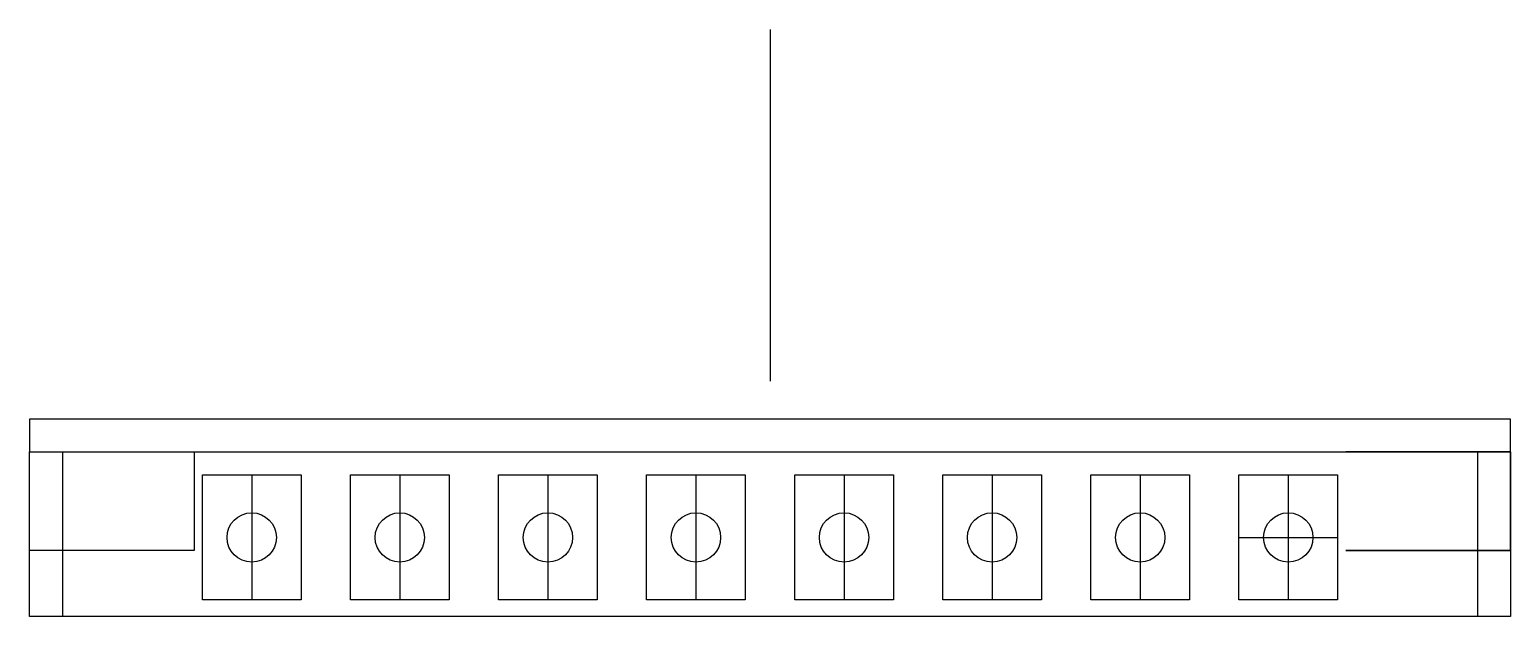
# Model space of a CAD drawing. Header units: millimetres. Extents: x -105 to -15, y 5.7 to 41.4.
import ezdxf

# ---------------------------------------------------------------- set-up
doc = ezdxf.new("R2010")
doc.units = ezdxf.units.MM
doc.layers.get('0').update_dxf_attribs({"linetype": 'CONTINUOUS'})

msp = doc.modelspace()

# ---------------------------------------------------------------- linework, layer by layer
for p, q in [((-60, 41.38), (-60, 20)), ((-15, 17.7), (-105, 17.7)), ((-105, 17.7), (-105, 15.7)), ((-15, 15.7), (-15, 17.7)), ((-105, 15.7), (-15, 15.7)), ((-105, 5.7), (-105, 15.7)), ((-103, 15.7), (-103, 5.7)), ((-15, 15.7), (-25, 15.7)), ((-17, 15.7), (-17, 5.7)), ((-15, 15.7), (-15, 5.7)), ((-15, 9.7), (-15, 15.7)), ((-91.5, 14.3), (-91.5, 6.7)), ((-82.5, 14.3), (-82.5, 6.7)), ((-73.5, 14.3), (-73.5, 6.7)), ((-64.5, 14.3), (-64.5, 6.7)), ((-55.5, 14.3), (-55.5, 6.7)), ((-46.5, 14.3), (-46.5, 6.7)), ((-37.5, 14.3), (-37.5, 6.7)), ((-28.5, 14.3), (-28.5, 6.7)), ((-31.5, 10.5), (-25.5, 10.5)), ((-25, 9.7), (-15, 9.7)), ((-15, 9.7), (-25, 9.7)), ((-15, 5.7), (-105, 5.7))]:
    msp.add_line(p, q)
for points in [[(-105, 9.7), (-105, 15.7), (-95, 15.7), (-95, 9.7)], [(-94.5, 14.3), (-88.5, 14.3), (-88.5, 6.7), (-94.5, 6.7)], [(-85.5, 14.3), (-79.5, 14.3), (-79.5, 6.7), (-85.5, 6.7)], [(-76.5, 14.3), (-70.5, 14.3), (-70.5, 6.7), (-76.5, 6.7)], [(-67.5, 14.3), (-61.5, 14.3), (-61.5, 6.7), (-67.5, 6.7)], [(-58.5, 14.3), (-52.5, 14.3), (-52.5, 6.7), (-58.5, 6.7)], [(-49.5, 14.3), (-43.5, 14.3), (-43.5, 6.7), (-49.5, 6.7)], [(-40.5, 14.3), (-34.5, 14.3), (-34.5, 6.7), (-40.5, 6.7)], [(-31.5, 14.3), (-25.5, 14.3), (-25.5, 6.7), (-31.5, 6.7)]]:
    msp.add_lwpolyline(points, close=True)
for centre in [(-91.5, 10.5), (-82.5, 10.5), (-73.5, 10.5), (-64.5, 10.5), (-55.5, 10.5), (-46.5, 10.5), (-37.5, 10.5), (-28.5, 10.5)]:
    msp.add_circle(centre, 1.5)

doc.saveas('drawing.dxf')
